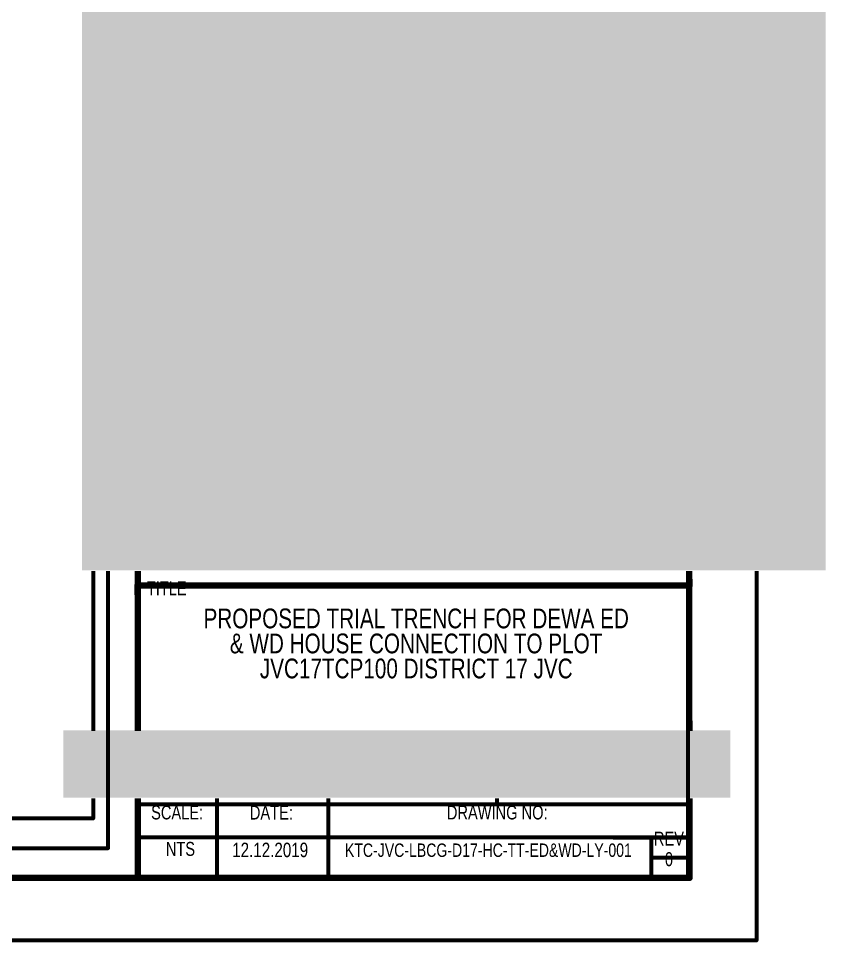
# Model space of a CAD drawing. Header units: inches. Extents: x 13 to 428, y 9 to 297.
# Drawn here: x 335.4 to 428.3, y 8.9 to 115 of the extents above; entities that cross this region are included whole.
import ezdxf

# ---------------------------------------------------------------- set-up
doc = ezdxf.new("R2010")
doc.units = ezdxf.units.IN
doc.header["$MEASUREMENT"] = 0
for name, color, linetype, lineweight in [('H', 7, 'CONTINUOUS', 100), ('P', 250, 'CONTINUOUS', 100), ('Text', 250, 'CONTINUOUS', 100)]:
    doc.layers.add(name, color=color, linetype=linetype, lineweight=lineweight)
doc.styles.get("Standard").update_dxf_attribs({"font": 'txt', "width": 0.75})

msp = doc.modelspace()

# ---------------------------------------------------------------- hatches: boundary and pattern name
at = {"layer": 'H', "linetype": 'Continuous'}
for points in [[(412.73, 289.55), (26.82, 289.55), (26.82, 16.03), (412.73, 16.03), (412.73, 25.27), (412.48, 25.27), (412.48, 16.27), (27.06, 16.27), (27.06, 289.3), (412.48, 289.3), (412.48, 116.48), (412.64, 116.48), (412.73, 116.48)], [(349, 289.39), (349, 116.48), (349.15, 116.48), (349.24, 116.48), (349.24, 289.39), (349, 289.39), (349.21, 51.42), (349, 51.42), (349, 33.06), (349.24, 33.06), (349.24, 51.42), (349.21, 51.42), (349, 289.39), (349, 25.27), (349, 16.18), (349.24, 16.18), (349.24, 25.27), (349, 25.27)], [(342.7, 51.52), (428.27, 51.52), (428.27, 116.58), (342.7, 116.58)], [(412.73, 49.91), (349, 49.91), (349, 33.06), (349.24, 33.06), (349, 49.91), (349.24, 49.67), (412.73, 49.91), (412.48, 49.67), (412.73, 33.06), (412.73, 33.06)], [(340.58, 25.36), (417.3, 25.36), (417.3, 33.12), (340.58, 33.12)]]:
    msp.add_hatch(color=0, dxfattribs=at).paths.add_polyline_path(points)
h = msp.add_hatch(color=0, dxfattribs=at)
edge = h.paths.add_edge_path()
edge.add_line((412.7, 51.42), (412.73, 49.67))
edge.add_line((412.73, 49.67), (412.73, 51.42))
edge.add_line((412.73, 51.42), (412.7, 51.42))
edge.add_line((412.7, 51.42), (412.7, 51.42))
edge.add_line((412.7, 51.42), (412.48, 51.42))
edge.add_line((412.48, 51.42), (412.48, 49.91))
edge.add_line((412.48, 49.91), (349.24, 49.91))
edge.add_line((349.24, 49.91), (349, 49.67))
edge.add_line((349, 49.67), (412.48, 49.91))
edge.add_line((412.48, 49.91), (412.73, 49.67))
edge.add_line((412.73, 49.67), (412.7, 51.42))
edge.add_line((412.7, 51.42), (412.48, 51.42))

# ---------------------------------------------------------------- linework, layer by layer
at = {"layer": 'P', "color": 0, "linetype": 'Continuous'}
for points in [[(420.33, 51.42), (420.33, 8.91), (12.91, 8.91), (12.91, 296.67)], [(344, 25.27), (344, 22.97), (33.48, 22.97), (33.48, 116.94)], [(30.82, 19.55), (345.73, 19.55), (345.73, 51.42)], [(30.82, 19.55), (345.73, 19.55), (345.73, 51.42)], [(344, 51.42), (344, 33.06)], [(349, 51.42), (349, 33.06)], [(349, 49.67), (349.24, 49.91), (349.24, 51.42)], [(349, 51.42), (349, 49.67)], [(349.24, 33.06), (349.21, 51.42)], [(349.24, 33.06), (349.21, 51.42)], [(349.24, 51.42), (349.24, 33.06)], [(349.24, 51.42), (349.24, 33.06)], [(349.24, 49.91), (349.24, 51.42)], [(349.24, 51.42), (349.24, 49.91)], [(349.24, 51.42), (349.24, 49.91)], [(412.73, 25.27), (412.73, 16.03), (412.48, 16.27), (412.48, 51.42)], [(412.48, 16.27), (412.48, 51.42)], [(412.7, 51.42), (412.73, 49.67), (412.48, 49.91), (412.48, 51.42)], [(412.7, 51.42), (412.7, 33.06)], [(412.7, 51.42), (412.7, 33.06)], [(412.7, 51.42), (412.73, 49.67), (412.73, 51.42)], [(412.73, 33.06), (412.73, 51.42)], [(349, 49.91), (349.24, 49.67), (412.73, 49.91), (349, 49.91)], [(349.24, 33.06), (349, 49.91), (349, 33.06)], [(349.24, 33.06), (349, 49.91), (349.24, 49.67), (349.24, 33.06)], [(412.73, 49.67), (412.48, 49.91), (349, 49.67), (412.73, 49.67)], [(412.48, 49.91), (349, 49.67), (349.24, 49.91), (412.48, 49.91)], [(349.24, 49.67), (412.73, 49.91), (412.48, 49.67), (349.24, 49.67)], [(412.73, 49.91), (412.48, 49.67), (412.73, 33.06)], [(412.73, 33.06), (412.73, 49.91)], [(349.24, 49.67), (349.24, 33.06)], [(412.48, 49.67), (412.73, 33.06)], [(412.48, 33.06), (412.48, 49.67)], [(349, 16.18), (349.24, 16.18), (349.24, 25.27)], [(349, 25.27), (349, 16.18)], [(412.58, 24.58), (349.12, 24.58)], [(349.24, 16.18), (349.24, 25.27)], [(349.24, 25.27), (349.24, 16.18)], [(349.24, 25.27), (349.24, 16.18)], [(358.27, 16.18), (358.27, 25.27)], [(371.09, 16.18), (371.09, 25.27)], [(390.48, 24.58), (390.48, 25.27)], [(412.73, 25.27), (412.73, 16.03), (412.73, 25.27)], [(412.58, 20.79), (349.12, 20.79)], [(403.82, 20.79), (412.58, 20.79)], [(408.21, 20.79), (408.21, 16.18)], [(408.21, 18.48), (412.58, 18.48)], [(412.73, 16.03), (412.48, 16.27), (26.82, 16.03), (412.73, 16.03)], [(412.48, 16.27), (26.82, 16.03), (27.06, 16.27), (412.48, 16.27)], [(342.73, 16.18), (412.58, 16.18)], [(412.58, 16.18), (349.12, 16.18)]]:
    msp.add_lwpolyline(points, dxfattribs=at)

# ---------------------------------------------------------------- texts
at = {"layer": 'Text', "color": 0, "linetype": 'Continuous', "attachment_point": 4}
for s, insert, char_height, width in [('{\\fHelvetica|b0|i0|c1|p15;TITLE}', (350.18, 49.45), 1.6061, 8.4848), ('{\\fHelvetica|b0|i0|c1|p15;PROPOSED TRIAL TRENCH FOR DEWA ED}', (356.7, 45.97), 2.2727, 78.1818), ('{\\fHelvetica|b0|i0|c1|p15;& WD HOUSE CONNECTION TO PLOT}', (359.73, 43.09), 2.2727, 68.697), ('{\\fHelvetica|b0|i0|c1|p15;JVC17TCP100 DISTRICT 17 JVC}', (363.18, 40.21), 2.2727, 63.9697), ('{\\fHelvetica|b0|i0|c1|p15;SCALE:}', (350.67, 23.64), 1.6061, 10.1515), ('{\\fHelvetica|b0|i0|c1|p15;DATE:}', (362.03, 23.64), 1.6061, 8.4545), ('{\\fHelvetica|b0|i0|c1|p15;DRAWING NO:}', (384.7, 23.64), 1.6061, 18.6364), ('{\\fHelvetica|b0|i0|c1|p15;REV}', (408.52, 20.64), 1.6061, 5.0909), ('{\\fHelvetica|b0|i0|c1|p15;NTS}', (352.36, 19.45), 1.6061, 5.0909), ('{\\fHelvetica|b0|i0|c1|p15;KTC-JVC-LBCG-D17-HC-TT-ED&WD-LY-001}', (372.97, 19.3), 1.5455, 57.5758), ('{\\fHelvetica|b0|i0|c1|p15;0}', (409.79, 18.27), 1.6061, 1.697)]:
    msp.add_mtext(s, dxfattribs=dict(at, insert=insert, char_height=char_height, width=width))
at = {"layer": 'Text', "color": 254, "linetype": 'Continuous', "insert": (360, 19.33), "char_height": 1.6667, "width": 17.3636, "attachment_point": 4}
msp.add_mtext('{\\fHelvetica|b0|i0|c1|p15;12.12.2019}', dxfattribs=at)

doc.saveas('drawing.dxf')
